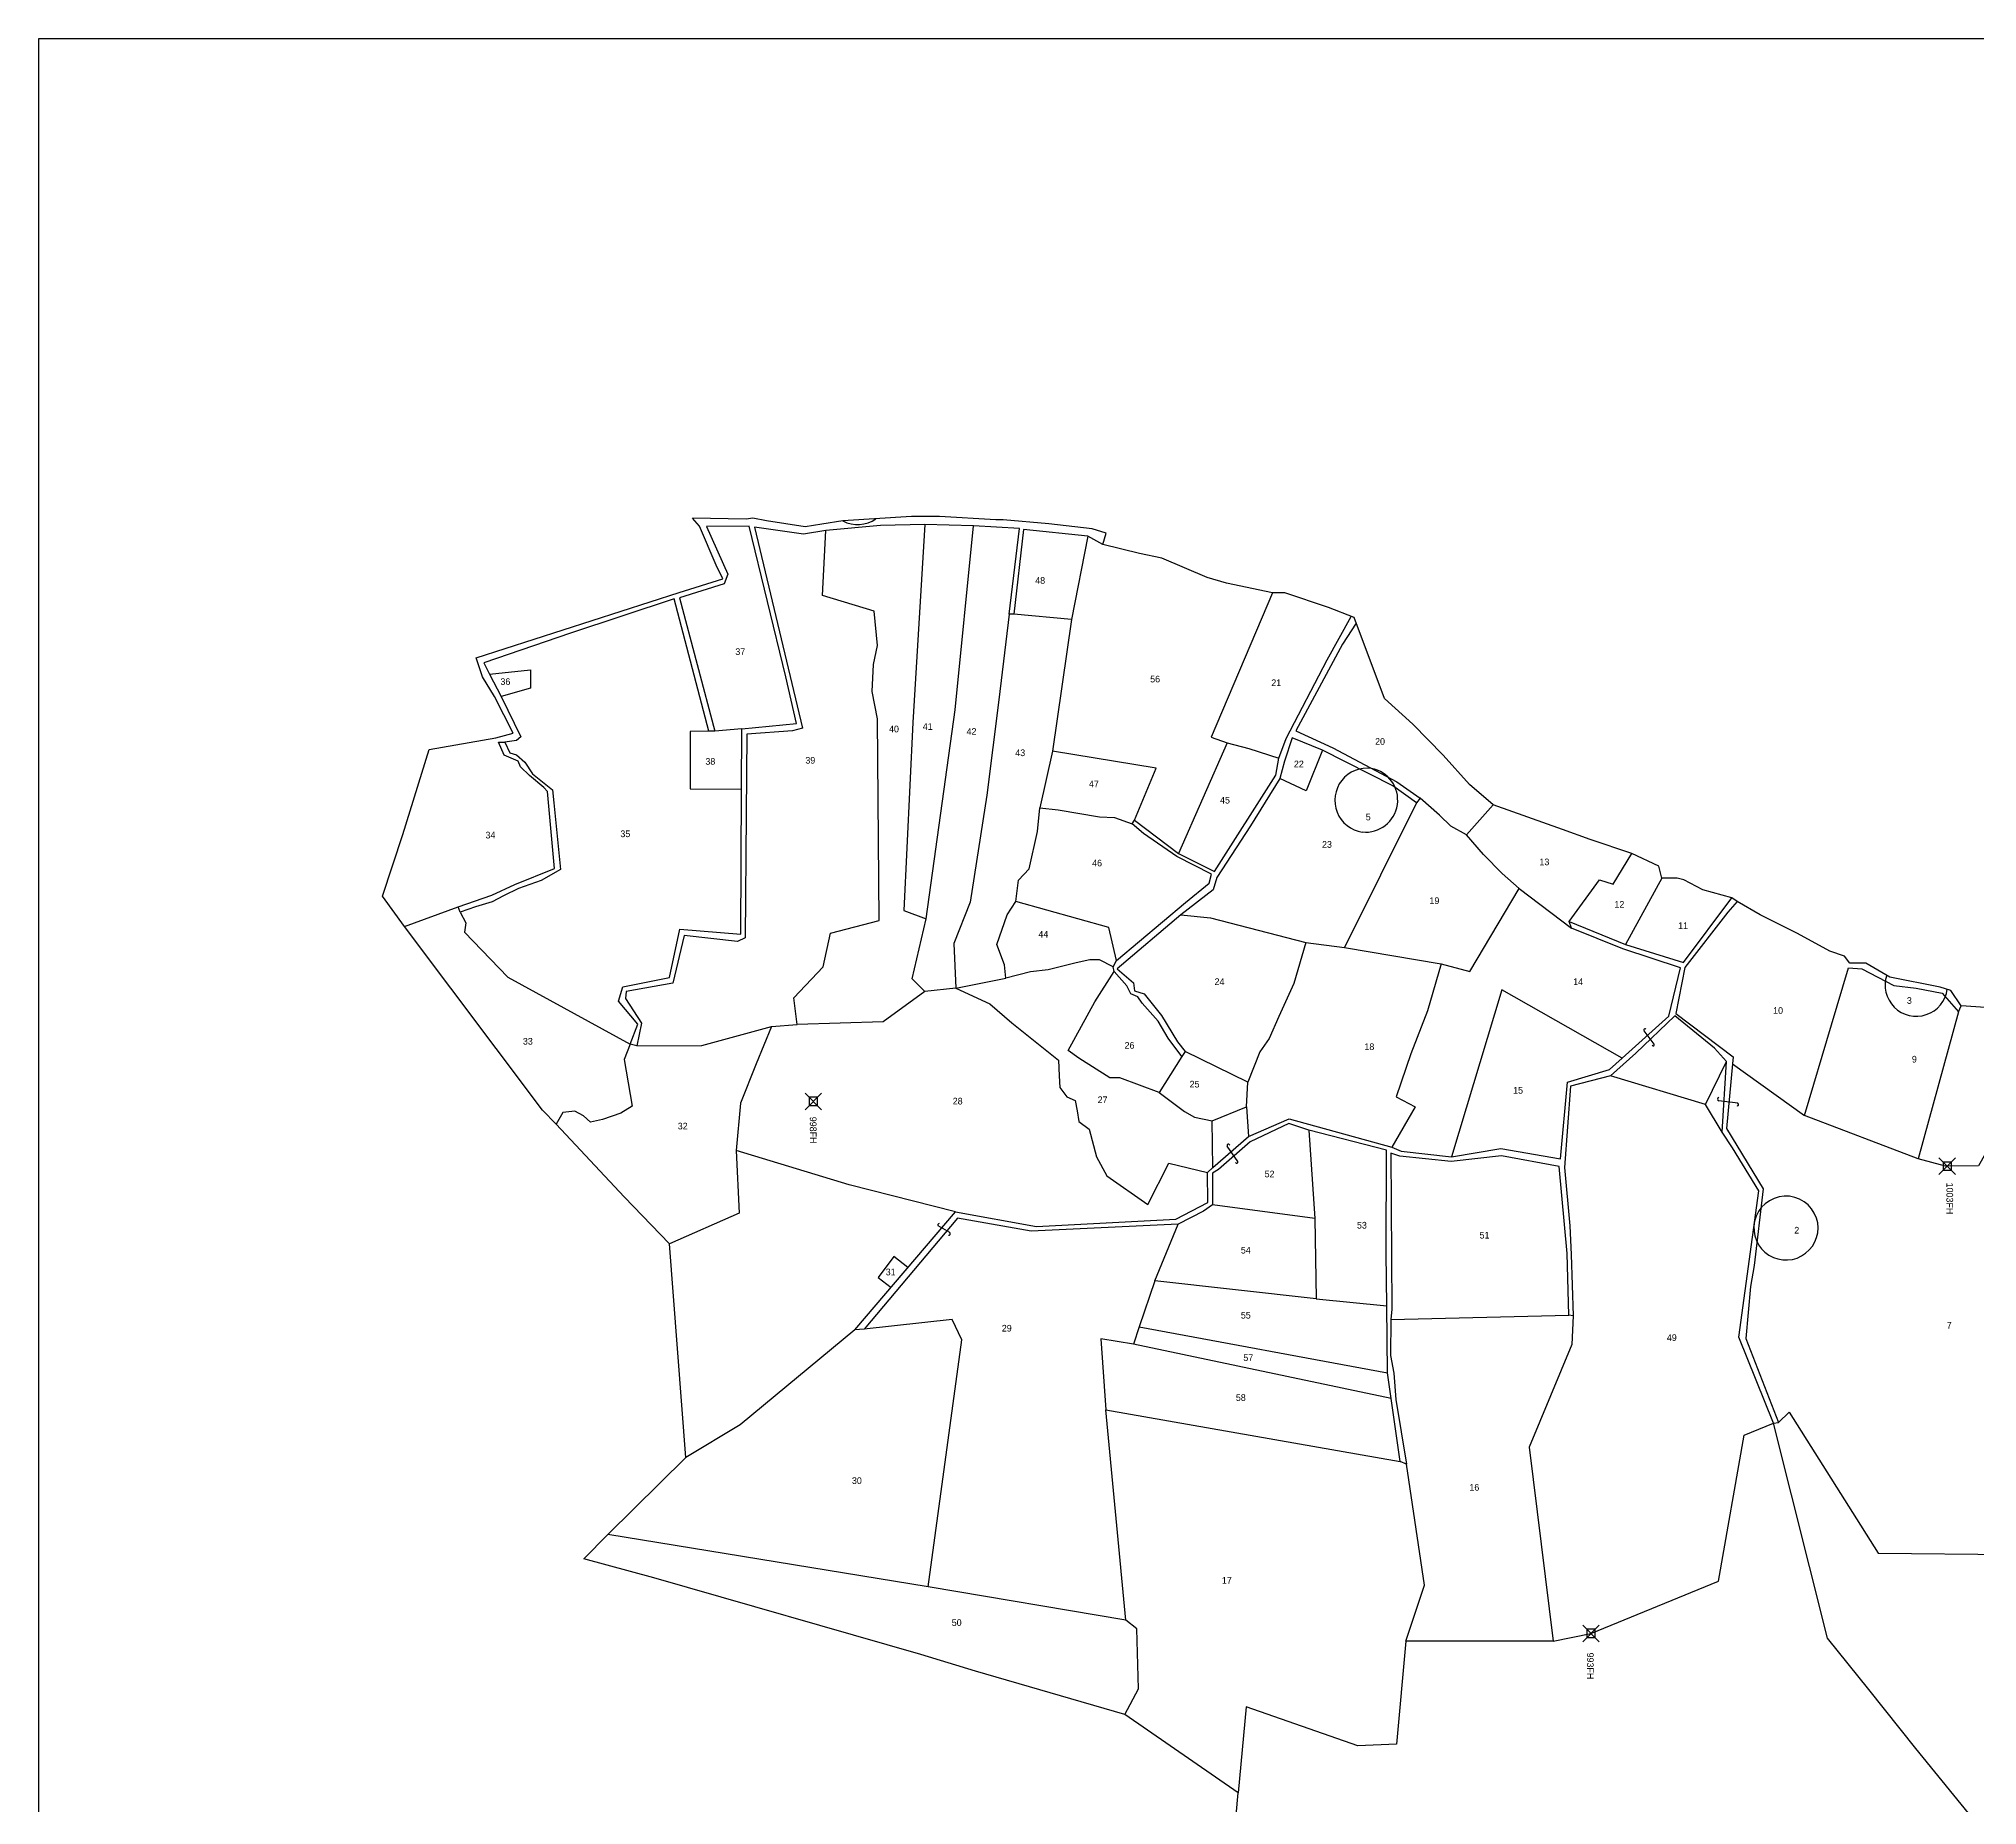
# Model space of a CAD drawing. Extents: x 149220 to 150985, y 177779 to 179546.
# Drawn here: x 149220 to 150385, y 178484 to 179546 of the extents above; entities that cross this region are included whole.
import ezdxf

# ---------------------------------------------------------------- set-up
doc = ezdxf.new("R2010")
doc.units = 0
doc.header["$MEASUREMENT"] = 0
doc.header["$PDMODE"] = 67
doc.header["$PDSIZE"] = 5
for name, color, linetype in [('BORDER-B', 3, 'CONTINUOUS'), ('IMAGE', 7, 'CONTINUOUS'), ('LINK', 4, 'CONTINUOUS'), ('NO', 1, 'CONTINUOUS'), ('PARCEL', 6, 'CONTINUOUS'), ('ROAD', 2, 'CONTINUOUS'), ('TRIG-P', 2, 'CONTINUOUS'), ('TRIG-T', 1, 'CONTINUOUS')]:
    doc.layers.add(name, color=color, linetype=linetype)
picture_1 = doc.add_image_def('image1.tif', size_in_pixel=(8329, 8338))

msp = doc.modelspace()

# ---------------------------------------------------------------- linework, layer by layer
at = {"layer": 'BORDER-B'}
for points in [[(149938.3, 178462.9), (149940.8, 178491.8), (149872.7, 178539), (149782.9, 178565), (149750.2, 178575.1), (149589.7, 178621.1), (149547.6, 178632.6), (149562, 178647.1), (149608.9, 178693.5), (149599.1, 178822), (149571.8, 178850.1), (149530.8, 178893.8), (149522.7, 178902.3), (149439.7, 179012.6), (149426.5, 179030.9), (149438.8, 179067.9), (149454.6, 179119), (149494.7, 179126), (149505.1, 179128.8), (149493.8, 179150.9), (149486.7, 179162.7), (149482.7, 179174.1), (149604.8, 179213.4), (149631.1, 179221.6), (149627.1, 179229.8), (149617, 179253.3), (149612.8, 179258.2)], [(149861.6, 179249.2), (149853.1, 179251.8), (149827.1, 179254.8), (149799.7, 179257.1), (149795.3, 179257.1), (149761.4, 179259.2), (149744.5, 179259.2), (149703.3, 179256.6), (149690.6, 179254.5), (149680.6, 179252.9), (149657.3, 179256.5), (149649.1, 179258.2), (149645.2, 179257.6), (149612.8, 179258.2)], [(150396, 178963.6), (150375.5, 178964.9), (150369.4, 178974.2), (150362.9, 178976.2), (150332.7, 178982.3), (150318.3, 178990.6), (150308.6, 178990.6), (150305.5, 178994.9), (150296.5, 178997.8), (150277.2, 179008.4), (150254.7, 179019.6), (150240.9, 179027.7), (150240.9, 179027.7), (150237.7, 179029.9), (150220.3, 179034.7), (150208.8, 179040.8), (150204.9, 179041.8), (150195.6, 179041.8), (150193.7, 179048.9), (150177.6, 179056.6), (150152.5, 179064.9), (150135.8, 179071), (150094.1, 179085.8), (150079.9, 179098), (150064.2, 179115.7), (150045.9, 179134.3), (150028.8, 179149.7), (150010.6, 179198.4), (149995.2, 179204.5), (149968.9, 179213.2), (149961.5, 179213.2), (149933.8, 179219), (149922.3, 179222.5), (149895, 179234.1), (149881.5, 179237), (149859.6, 179242.4), (149861.6, 179249.2)], [(150430, 178418.1), (150348.3, 178518.5), (150320.1, 178554), (150295.1, 178584.8), (150262.7, 178714.2), (150265.7, 178714.6), (150272.2, 178720.7), (150325.7, 178636), (150405.5, 178635.2), (150423.4, 178631.4), (150458.9, 178728), (150470.7, 178759.5), (150513.4, 178756.4), (150537.5, 178824.3), (150532.2, 178828.2), (150546.1, 178876.6)]]:
    msp.add_lwpolyline(points, dxfattribs=at)
at = {"layer": 'LINK'}
for points in [[(150191, 178941.9), (150185, 178950)], [(150241.3, 178906.4), (150229.8, 178907.8)], [(149940.7, 178871.5), (149934.2, 178880.7)], [(149767.5, 178828.7), (149760.6, 178832.7)]]:
    msp.add_lwpolyline(points, dxfattribs=at)
for centre, radius, start, end in [((150185.5, 178950.5), 0.687, 42.5618, 224.8504), ((150190.4, 178941.6), 0.658, 210.286, 24.4951), ((150230.2, 178908.8), 1.06, 108.6925, 248.2903), ((150241, 178905.7), 0.781, 246.109, 64.1744), ((149935, 178881), 0.851, 22.6437, 200.9304), ((149939.9, 178871.2), 0.853, 213.5539, 21.9286), ((149761.2, 178833.3), 0.848, 87.714, 226.475), ((149767, 178828), 0.86, 257.2357, 49.6008)]:
    msp.add_arc(centre, radius, start, end, dxfattribs=at)
at = {"layer": 'PARCEL'}
for points in [[(149752.6, 179254.4), (149745.3, 179135.3), (149739.8, 179022.3), (149753.4, 179017.2)], [(149752.5, 178973.6), (149727.5, 178955.3), (149675.8, 178953.7), (149673.7, 178969.7), (149691.5, 178988.4), (149695.8, 179008.7), (149725, 179016.3), (149724.1, 179137.5), (149720.8, 179154), (149721.6, 179170.1), (149724.1, 179181.5), (149722, 179202.3), (149691.1, 179211.6), (149693.1, 179250.7)], [(149771.2, 178975.7), (149752.5, 178973.6), (149744.9, 178981.2), (149753.4, 179017.2), (149770.8, 179143), (149781.7, 179253.5)], [(149850.5, 179247.3), (149840.7, 179197.2), (149806, 179200.4)], [(149961.5, 179213.2), (149924.6, 179126.4), (149934.3, 179123.1), (149947.4, 179119.7), (149965.3, 179113.8)], [(149803.3, 179200.4), (149797, 179148.9), (149789.8, 179091.7), (149779.7, 179027.3), (149769.9, 179002.4), (149771.2, 178975.7), (149801.3, 178981.6), (149800.4, 178989.7), (149795.8, 179001.9), (149802.1, 179019.7), (149807.2, 179027.8), (149808.9, 179040.5), (149815.2, 179047.3), (149820.3, 179069.7), (149821.6, 179084.1)], [(149840.7, 179197.2), (149829.2, 179118)], [(149490.8, 179164.3), (149515.5, 179167), (149515.5, 179156), (149497.9, 179151)], [(149622.6, 179130), (149611.4, 179129.8), (149611.4, 179095.5), (149642.3, 179095.3)], [(149642.6, 179131.6), (149626.3, 179130)], [(149878.5, 179076.5), (149891.5, 179107.8), (149829.2, 179118), (149821.6, 179084.1), (149832.6, 179082.8), (149857.6, 179078.6), (149866.5, 179078.2), (149877.1, 179074.3)], [(149934.3, 179123.1), (149905, 179056.6)], [(149991.5, 179118.6), (149981.8, 179094.3), (149965.9, 179101.6)], [(150048.1, 179087.1), (150004.8, 179000)], [(150109.9, 179035.6), (150099.7, 179044.5), (150088.3, 179055.9), (150078.1, 179067.8), (150068.8, 179072.9), (150062, 179079.7), (150050.4, 179089.9)], [(150094.1, 179085.8), (150078.1, 179067.8)], [(150139.9, 179015.6), (150158.2, 179040.7), (150166.3, 179038.2), (150177.6, 179056.6)], [(149906.5, 179019.7), (149924.3, 179017.8), (149981.5, 179003), (150004.8, 179000), (150062.9, 178990.3), (150080.2, 178985.6), (150109.9, 179035.6), (150141.2, 179011.7)], [(150195.6, 179041.8), (150173.8, 179001.9)], [(149439.7, 179012.6), (149471.9, 179024.4)], [(149473.1, 179021.3), (149476.5, 179014.8), (149475.7, 179009.3), (149501.9, 178982.2), (149575.4, 178941.9), (149571.8, 178932.7), (149576.5, 178904.7), (149569.7, 178900.5), (149558.7, 178896.7), (149551.5, 178895), (149547.3, 178898.8), (149542.2, 178901.7), (149535, 178900.9), (149530.8, 178893.8)], [(149867.8, 178992.2), (149863.1, 179012.1), (149807.2, 179027.8)], [(149981.5, 179003), (149974.3, 178978.4), (149965.4, 178958.5), (149959.5, 178945.4), (149954, 178937.4), (149946.8, 178919.2)], [(149865.8, 178988.5), (149857.6, 178992.6), (149851.7, 178992.6), (149843.6, 178990.9), (149826.7, 178986.7), (149816.1, 178985.4), (149801.3, 178981.6)], [(149893.4, 178912.8), (149869.7, 178921.7), (149863.7, 178921.7), (149845.1, 178933.6), (149838.7, 178938.2), (149854.8, 178967.4), (149866.3, 178985.7)], [(150062.9, 178990.3), (150054.8, 178961.9), (150044.7, 178936.1), (150035.8, 178910.3), (150047.2, 178904.3), (150033.2, 178880)], [(150238, 178930.2), (150281.4, 178899), (150297.5, 178953.5), (150307.9, 178987.9)], [(149771.2, 178975.7), (149791.7, 178966.2), (149804.8, 178954.7), (149832.8, 178932.3), (149833.2, 178923), (149833.7, 178915.8), (149837.9, 178910.3), (149843, 178908.1), (149844.2, 178901.8), (149845.1, 178895.4), (149851.4, 178890.8), (149855.7, 178874.3), (149862, 178862.8), (149886.6, 178845.5), (149899.3, 178870.4), (149922.4, 178864.8)], [(150171.7, 178933.6), (150099.3, 178974.6), (150069.2, 178874.3)], [(149579.4, 178941), (149618.4, 178941.1), (149660.4, 178952.6), (149675.8, 178953.7)], [(149660.4, 178952.6), (149651.1, 178930.1), (149641.7, 178906.4), (149639.2, 178878), (149640.9, 178840.3), (149599.1, 178822)], [(150433, 178951.7), (150385.9, 178868.9), (150366.1, 178868.6), (150349.6, 178873.1), (150281.4, 178899)], [(150374, 178961.4), (150349.6, 178873.1)], [(149907, 178934.5), (149893.4, 178912.8), (149908.6, 178901.4), (149914.6, 178898), (149925.2, 178895.9)], [(149945.9, 178904.3), (149946.8, 178919.2), (149909, 178937.6)], [(150231.8, 178889), (150221.8, 178905.6), (150234.4, 178931.5)], [(150221.8, 178905.6), (150164.8, 178922.9)], [(149925.7, 178867.9), (149925.2, 178895.9), (149945.9, 178904.3), (149947.2, 178886.5)], [(149983.4, 178890.2), (149987, 178837.1), (149925.5, 178845.4)], [(149770.9, 178841.2), (149707, 178857.3), (149639.2, 178878)], [(149987, 178837.1), (149987.7, 178788.9), (150030.3, 178784.7)], [(149987.7, 178788.9), (149890.8, 178799.7), (149904.8, 178833.7)], [(149742.3, 178807.7), (149733.9, 178814.3), (149724.5, 178801.7), (149732.2, 178795.7)], [(149890.8, 178799.7), (149881.4, 178772.1), (149877.9, 178761.6), (149858.3, 178764.8), (149861.4, 178722.1), (150038.3, 178691)], [(149754.6, 178615.7), (149774.8, 178764.3), (149768.9, 178776.5), (149716, 178770.6)], [(150032.6, 178776.5), (150139.6, 178779.1)], [(150142.2, 178778.6), (150141.4, 178761.4), (150115.9, 178699.6), (150130.2, 178583.1), (150153, 178587.7), (150229.6, 178619.1), (150245, 178706.9), (150262.7, 178714.2)], [(149710.5, 178770.3), (149641.6, 178713.2), (149608.9, 178693.5)], [(149881.4, 178772.1), (150030.6, 178744.3)], [(150032.9, 178729), (149877.9, 178761.6)], [(149872.7, 178539), (149881, 178554.4), (149879.9, 178590.4), (149873.3, 178595.6), (149861.4, 178722.1)], [(150130.2, 178583.1), (150041.7, 178583.1), (150052.9, 178616.7), (150042, 178689.4)], [(149873.3, 178595.6), (149754.6, 178615.7), (149562, 178647.1)], [(150041.7, 178583.1), (150036, 178521.2), (150012.9, 178520.1), (149945.7, 178543.6), (149940.8, 178491.8)]]:
    msp.add_lwpolyline(points, dxfattribs=at)
for centre, radius, start, end in [((149712.1, 179273.6), 19.3, 242.5558, 304.7972), ((150018.3, 179088.5), 19.3, 81.6796, 261.7556), ((150017.5, 179088.7), 19.3, 264.1196, 79.3156), ((150348.6, 178977.5), 18.8, 161.5975, 352.0701), ((150270.2, 178831.3), 19.3, 18.4049, 167.4445), ((150270.2, 178831.5), 19.3, 168.1579, 17.6915)]:
    msp.add_arc(centre, radius, start, end, dxfattribs=at)
at = {"layer": 'ROAD'}
for points in [[(149859.6, 179242.4), (149850.5, 179247.3), (149811.9, 179251.3), (149806, 179200.4), (149803.3, 179200.4), (149809.4, 179251.9), (149781.7, 179253.5), (149752.6, 179254.4), (149725.8, 179253.8), (149693.1, 179250.7), (149679.5, 179248.5), (149650.2, 179252.8), (149678.9, 179131.9), (149673, 179130.4), (149645.5, 179128.2), (149645.2, 179080.1), (149644.5, 179005.8), (149639.9, 179003.6), (149607.8, 179007.3), (149601, 178978.6), (149572.9, 178973.7), (149572.6, 178969.4), (149582.1, 178954.6), (149579.4, 178941), (149575.4, 178941.9), (149580, 178954), (149568.3, 178967.8), (149571, 178976.5), (149599.1, 178982), (149605.3, 179011), (149642, 179008), (149642.3, 179095.3), (149642.6, 179131.6), (149675.3, 179134.7), (149668.9, 179162.7), (149646.9, 179253.4), (149621.3, 179253.1), (149634, 179224.4), (149631.8, 179218.6), (149605, 179210.2), (149626.3, 179130), (149622.6, 179130), (149601.9, 179209.6), (149539.5, 179189), (149487.4, 179171.1), (149490.8, 179164.3), (149497.9, 179151), (149509.6, 179126.6), (149507.1, 179124.5), (149500, 179123.5), (149503.1, 179117.1), (149507.1, 179115.8), (149512.1, 179111.5), (149516.7, 179104.4), (149528.7, 179094.9), (149529.4, 179087.1), (149533.4, 179047), (149521.9, 179040.3), (149508.3, 179035.5), (149499.3, 179031.2), (149492.5, 179027.5), (149482.4, 179024.4), (149473.1, 179021.3), (149471.9, 179024.4), (149492.2, 179031.5), (149506.1, 179038), (149529.9, 179047.6), (149525.6, 179093.8), (149523.4, 179096.3), (149514.8, 179103.4), (149509.5, 179108.6), (149508, 179112), (149499.6, 179115.7), (149496.3, 179123.5), (149500, 179123.5)], [(150011.9, 179195.1), (150003.7, 179182.3), (149975.6, 179130.3), (149997.8, 179120.1), (150036.2, 179099.6), (150050.4, 179089.9), (150048.1, 179087.1), (150033.9, 179097.3), (149991.5, 179118.6), (149973.3, 179126), (149968.7, 179112.1), (149965.9, 179101.6), (149948.3, 179073.2), (149928.1, 179042.2), (149925.8, 179034.8), (149906.5, 179019.7), (149868.1, 178987.3), (149878, 178978.8), (149878.6, 178974), (149884.3, 178972.3), (149894.8, 178959.2), (149904.5, 178943.3), (149909, 178937.6), (149907, 178934.5), (149898.8, 178945.6), (149892.8, 178955.8), (149883.1, 178966.6), (149880.6, 178970.3), (149876.3, 178972.3), (149874, 178977.1), (149866.3, 178985.7), (149865.8, 178988.5), (149867.8, 178992.2), (149909.3, 179027.2), (149923.5, 179038.7), (149924.9, 179044.1), (149904.1, 179054.7), (149883.9, 179068.6), (149877.1, 179074.3), (149878.5, 179076.5), (149905, 179056.6), (149926.6, 179045.8), (149963.6, 179103.6), (149965.3, 179113.8), (149969.8, 179125.7), (149994.3, 179172.9), (150008.8, 179199.1)], [(150262.7, 178714.2), (150241.9, 178765.8), (150253.9, 178853.8), (150238, 178879.7), (150231.8, 178889), (150234.4, 178931.5), (150227.2, 178939.5), (150203.4, 178958.9), (150180, 178936.6), (150164.8, 178922.9), (150140.7, 178916.7), (150137.1, 178867.8), (150140.2, 178832.8), (150141.1, 178815.6), (150142.2, 178778.6), (150139.6, 178779.1), (150138.6, 178816.1), (150133.9, 178868.4), (150099.2, 178874.9), (150068.9, 178871.5), (150038.1, 178874.6), (150032.6, 178876.4), (150033.2, 178782.7), (150032.6, 178776.5), (150032.4, 178754.8), (150034.5, 178744.2), (150035.7, 178728.4), (150042, 178689.4), (150038.3, 178691), (150032.9, 178729), (150030.6, 178744.3), (150030.3, 178784.7), (150029.8, 178816.3), (150030.1, 178878.3), (149983.4, 178890.2), (149971.3, 178894.3), (149948.2, 178883.2), (149929.1, 178866.6), (149925.5, 178864.3), (149925.5, 178845.4), (149920, 178841.5), (149904.8, 178833.7), (149816.5, 178829.6), (149772.2, 178837.3), (149716, 178770.6), (149710.5, 178770.3), (149770.9, 178841.2), (149819.6, 178832.4), (149903.5, 178836.8), (149922.6, 178846.7), (149922.4, 178864.8), (149925.7, 178867.9), (149947.2, 178886.5), (149971.6, 178897.1), (150033.2, 178880), (150038.9, 178877.7), (150069.2, 178874.3), (150098.7, 178879.2), (150134.7, 178873), (150138.8, 178919.1), (150164.2, 178926.8), (150171.7, 178933.6), (150199.7, 178958.7), (150206.9, 178987.9), (150172.2, 178999.3), (150141.2, 179011.7), (150139.9, 179015.6), (150173.8, 179001.9), (150208.7, 178991), (150237.7, 179029.9)], [(150240.9, 179027.7), (150235.3, 179021.3), (150209.4, 178988.1), (150204, 178960.3), (150238.4, 178934.4), (150238, 178930.2), (150234.5, 178891.2), (150256.5, 178854.9), (150251.1, 178808.9), (150248.8, 178796.2), (150246.1, 178765), (150265.7, 178714.6)], [(150307.9, 178987.9), (150315.8, 178987.3), (150335, 178977.3), (150348.4, 178975.7), (150364.2, 178972.7), (150374, 178961.4), (150375.5, 178964.9)]]:
    msp.add_lwpolyline(points, dxfattribs=at)
at = {"layer": 'TRIG-P'}
for p in [(149685.5, 178907.5), (150367.2, 178868.6), (150153, 178587.7)]:
    msp.add_point(p, dxfattribs=at)

# ---------------------------------------------------------------- texts
at = {"layer": 'NO'}
for s, p in [('48', (149818.9, 179218.7)), ('37', (149638.6, 179175.9)), ('36', (149497.4, 179157.9)), ('56', (149888, 179159.4)), ('21', (149960.8, 179157.2)), ('40', (149731, 179129.4)), ('41', (149751.3, 179130.9)), ('42', (149777.6, 179127.9)), ('20', (150023.2, 179121.9)), ('38', (149620.6, 179109.9)), ('39', (149680.7, 179110.6)), ('43', (149806.9, 179115.1)), ('22', (149974.4, 179108.4)), ('47', (149851.2, 179096.4)), ('45', (149930, 179086.6)), ('5', (150017.6, 179076.5)), ('34', (149488.4, 179065.6)), ('35', (149569.5, 179066.4)), ('23', (149991.3, 179060)), ('46', (149853.1, 179048.8)), ('13', (150122, 179049.5)), ('19', (150055.9, 179026.2)), ('12', (150167.1, 179024)), ('44', (149820.8, 179006)), ('11', (150205.4, 179011.2)), ('24', (149926.7, 178977.5)), ('14', (150142.3, 178977.5)), ('10', (150262.5, 178960.2)), ('3', (150342.9, 178966.2)), ('33', (149510.9, 178941.7)), ('26', (149872.6, 178939.2)), ('18', (150016.8, 178938.4)), ('9', (150345.9, 178930.9)), ('25', (149911.7, 178915.9)), ('15', (150106.2, 178912.2)), ('28', (149769.3, 178905.7)), ('27', (149856.4, 178906.5)), ('32', (149604, 178890.7)), ('52', (149956.8, 178861.9)), ('53', (150012.3, 178831.1)), ('51', (150086, 178825.1)), ('2', (150275.2, 178828.1)), ('54', (149942.5, 178816.1)), ('31', (149729, 178803)), ('55', (149942.5, 178777)), ('29', (149798.8, 178769.2)), ('49', (150198.6, 178763.5)), ('7', (150366.9, 178771)), ('57', (149944, 178751.5)), ('58', (149939.5, 178727.5)), ('30', (149708.7, 178677.6)), ('16', (150079.9, 178673.5)), ('17', (149931.1, 178617.6)), ('50', (149768.7, 178592.2))]:
    msp.add_text(s, height=4, dxfattribs=at).set_placement(p)
at = {"layer": 'TRIG-T'}
for s, p in [('998FH', (149683.4, 178898.3)), ('1003FH', (150366.7, 178858.7)), ('993FH', (150150.6, 178576.2))]:
    msp.add_text(s, height=4, rotation=270, dxfattribs=at).set_placement(p)

# ---------------------------------------------------------------- pictures from other files: only their frames are drawn
at = {"layer": 'IMAGE'}
image = msp.add_image(picture_1, insert=(149219.8, 177779.1), size_in_units=(1765.3, 1767.3), dxfattribs=at)
image.dxf.flags = 15

doc.saveas('drawing.dxf')
